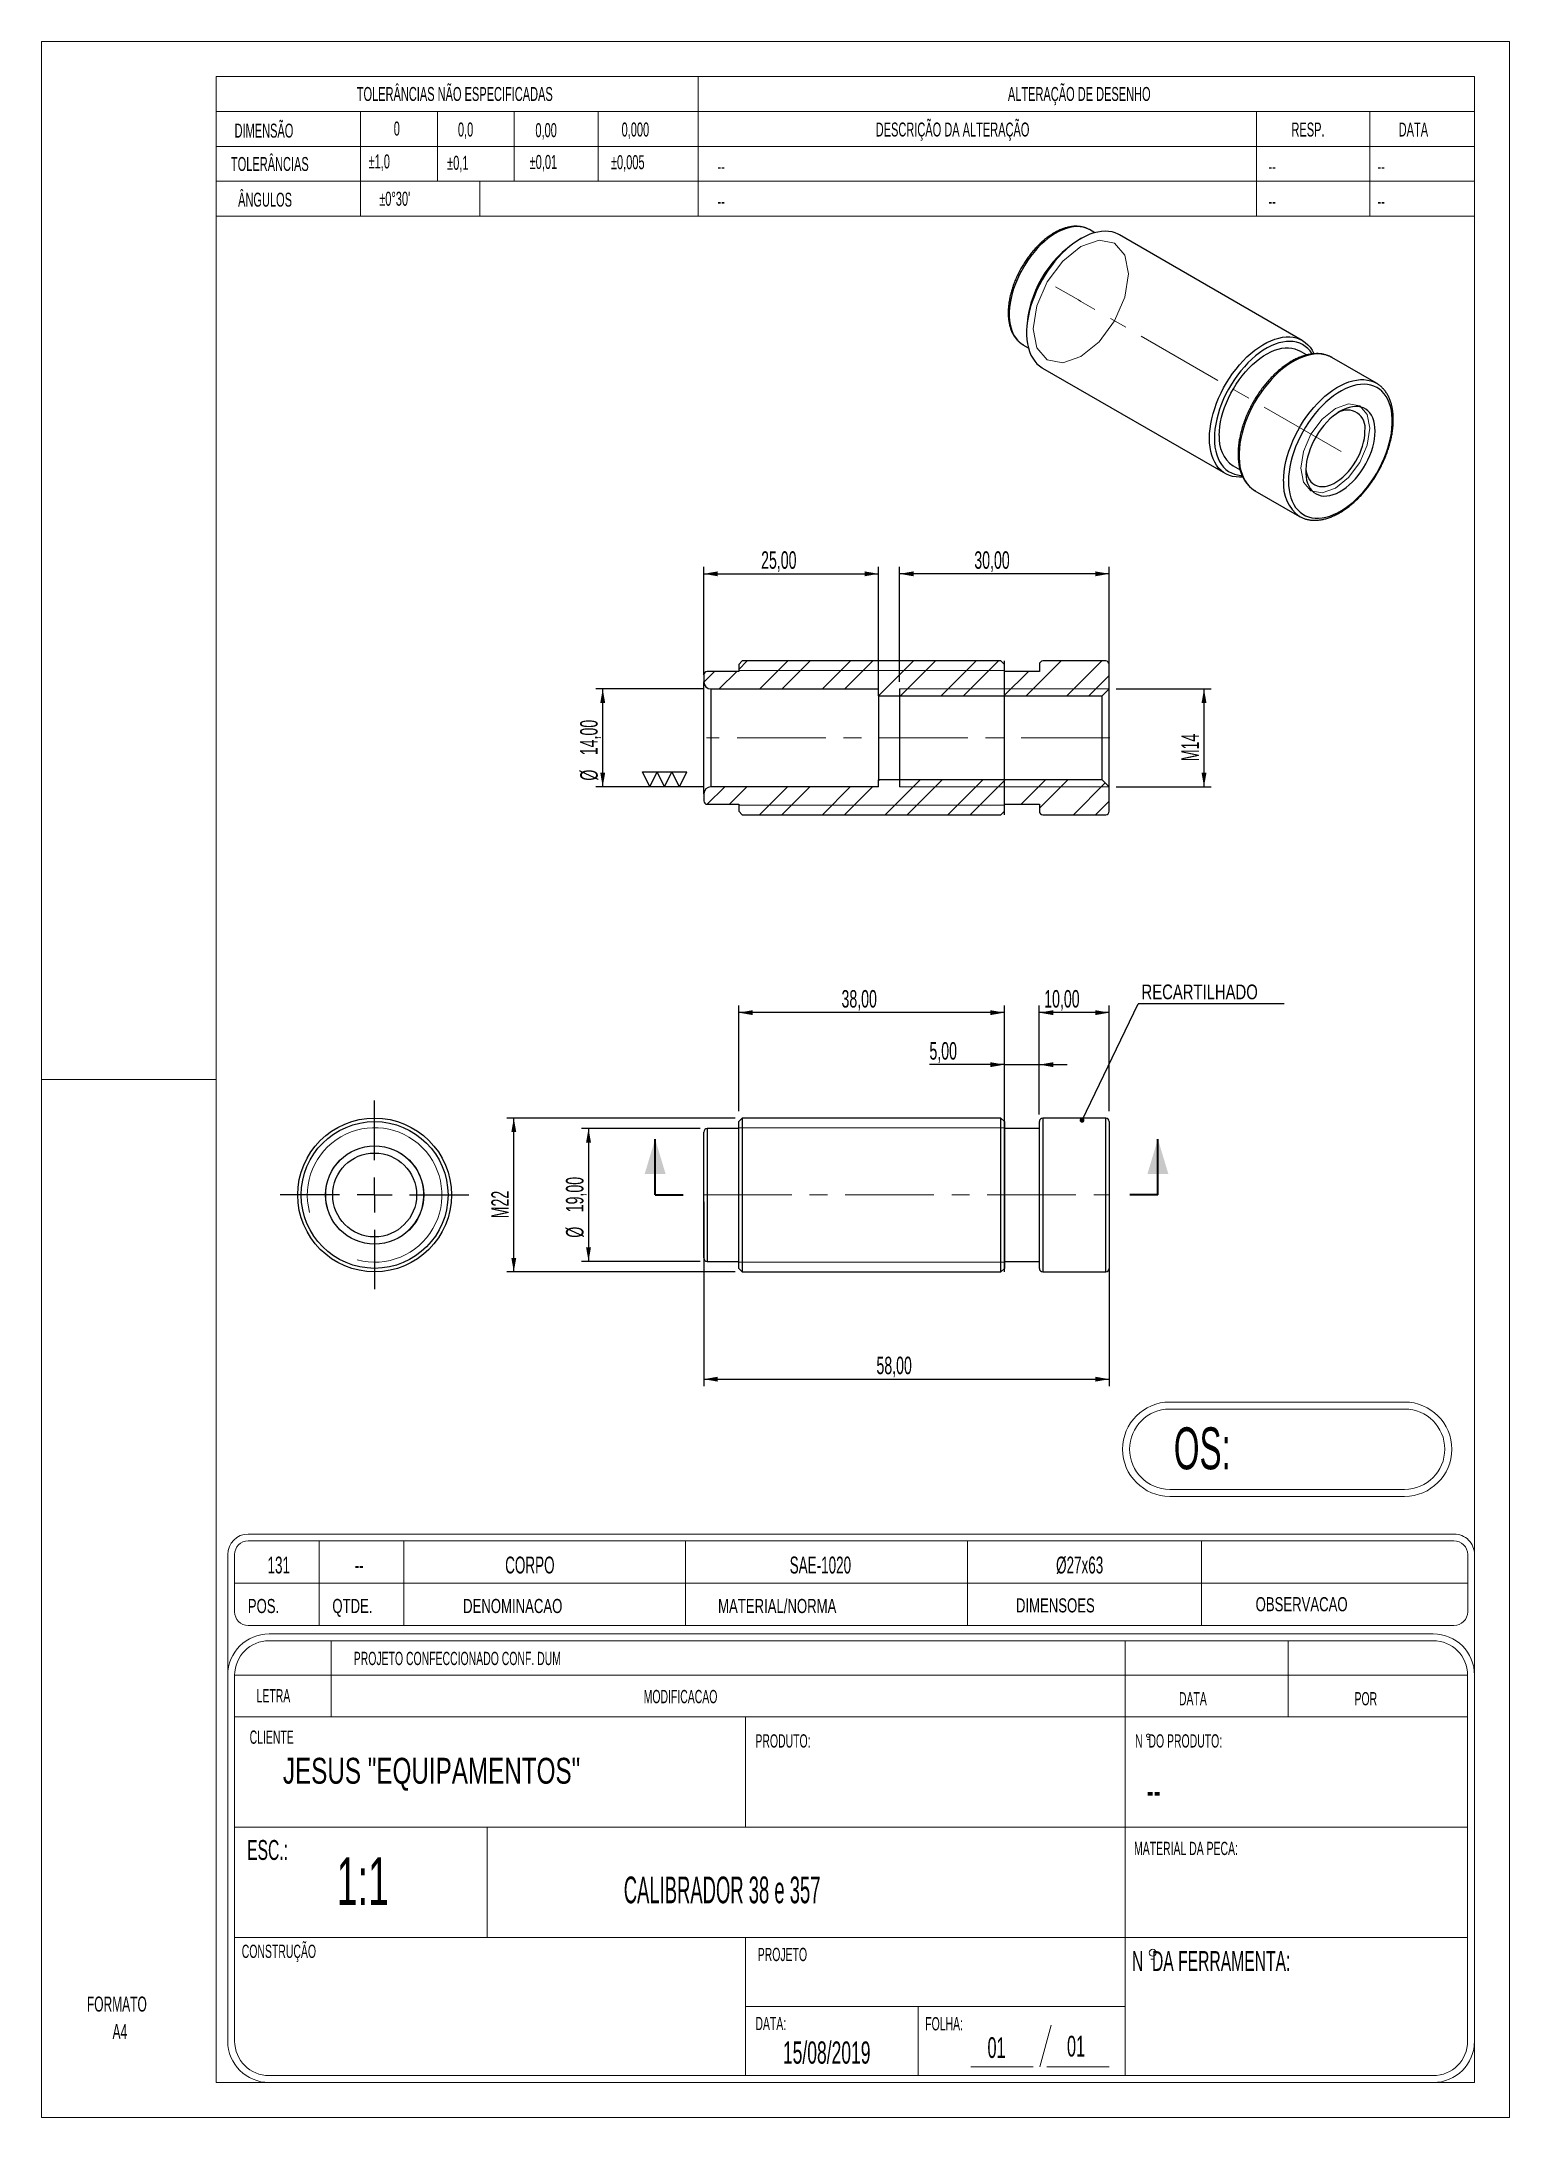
# Model space of a CAD drawing. Header units: millimetres. Extents: x 0 to 210, y 0 to 297.
import ezdxf

# ---------------------------------------------------------------- set-up
doc = ezdxf.new("R2010")
doc.units = ezdxf.units.MM
doc.linetypes.add('CENTERX2', pattern=[20.32, 12.7, -2.54, 2.54, -2.54])
doc.linetypes.add('PHANTOM', pattern=[12.7, 6.35, -1.27, 1.27, -1.27, 1.27, -1.27])
doc.layers.add('COTAS', color=7, linetype='Continuous')
doc.styles.add('SLDTEXTSTYLE0', font='TXT', dxfattribs={"width": 0.595745})
doc.styles.add('SLDTEXTSTYLE1', font='TXT', dxfattribs={"width": 0.589474})
doc.styles.add('SLDTEXTSTYLE2', font='TXT', dxfattribs={"width": 0.515789})
doc.styles.add('SLDTEXTSTYLE3', font='TXT', dxfattribs={"width": 0.7})
doc.styles.add('SLDTEXTSTYLE4', font='TXT', dxfattribs={"width": 0.695035})
doc.styles.add('SLDTEXTSTYLE5', font='TXT', dxfattribs={"width": 0.605})
doc.styles.add('SLDTEXTSTYLE6', font='TXT', dxfattribs={"width": 0.75})
doc.dimstyles.new('SLDDIMSTYLE0', dxfattribs={"dimtxt": 2.5, "dimasz": 2, "dimexe": 0, "dimexo": 0.0625, "dimtad": 1, "dimdec": 0, "dimrnd": 1e-09, "dimzin": 12, "dimdsep": 46, "dimtxsty": 'SLDTEXTSTYLE5', "dimsah": 1, "dimcen": 0.09, "dimadec": 0, "dimazin": 3, "dimtfac": 1, "dimtdec": 3, "dimtofl": 0, "dimtmove": 0, "dimatfit": 3, "dimfxl": 0, "dimfrac": 2, "dimtolj": 1, "dimtzin": 12, "dimarcsym": 0})
doc.dimstyles.new('SLDDIMSTYLE1', dxfattribs={"dimtxt": 2.5, "dimasz": 2, "dimexe": 0, "dimexo": 0.0625, "dimtad": 1, "dimrnd": 1e-09, "dimzin": 12, "dimdsep": 46, "dimtxsty": 'SLDTEXTSTYLE5', "dimsah": 1, "dimcen": 0.09, "dimadec": 0, "dimazin": 3, "dimtfac": 1, "dimtdec": 3, "dimtofl": 0, "dimtmove": 0, "dimatfit": 3, "dimfxl": 0, "dimfrac": 2, "dimtolj": 1, "dimtzin": 12, "dimarcsym": 0})
doc.dimstyles.new('SLDDIMSTYLE2', dxfattribs={"dimtxt": 2.5, "dimasz": 2, "dimexe": 0, "dimexo": 0.0625, "dimtad": 1, "dimrnd": 1e-09, "dimzin": 12, "dimdsep": 46, "dimtxsty": 'SLDTEXTSTYLE5', "dimsah": 1, "dimcen": 0.09, "dimadec": 0, "dimazin": 3, "dimtfac": 1, "dimtdec": 3, "dimtmove": 0, "dimatfit": 0, "dimfxl": 0, "dimfrac": 2, "dimtolj": 1, "dimtzin": 12, "dimarcsym": 0})
doc.dimstyles.new('SLDDIMSTYLE3', dxfattribs={"dimtxt": 0.18, "dimasz": 0.7, "dimexe": 0, "dimexo": 0.0625, "dimgap": 0, "dimtad": 0, "dimtih": 1, "dimtoh": 1, "dimdec": 0, "dimrnd": 1e-09, "dimzin": 0, "dimdsep": 46, "dimtxsty": 'Standard', "dimblk1": 'DOT', "dimblk2": 'DOT', "dimsah": 1, "dimcen": 0.09, "dimadec": 0, "dimazin": 0, "dimtfac": 0.7, "dimtdec": 0, "dimtofl": 0, "dimtmove": 0, "dimatfit": 3, "dimldrblk": 'DOT', "dimfxl": 0, "dimfrac": 2, "dimtolj": 1, "dimtzin": 0, "dimarcsym": 0})
pattern_1 = [(45, (0, 0), (-4.49013, 4.49013), []), (45, (0, 3.175), (-4.49013, 4.49013), [])]

# ---------------------------------------------------------------- blocks, each defined once
blk = doc.blocks.new('SW_NOTE_0')
at = {"color": 0, "linetype": 'Continuous', "lineweight": 18, "insert": (0, 2.77), "char_height": 2.152, "attachment_point": 1, "style": 'SLDTEXTSTYLE0'}
blk.add_mtext('FORMATO', dxfattribs=at)
blk = doc.blocks.new('SW_NOTE_0_1')
at = {"color": 0, "linetype": 'Continuous', "lineweight": 18, "insert": (0, 2.77), "char_height": 2.152, "attachment_point": 1, "style": 'SLDTEXTSTYLE0'}
blk.add_mtext('A4', dxfattribs=at)
blk = doc.blocks.new('Bloco2')
at = {"color": 7, "linetype": 'Continuous', "lineweight": 18}
for p, q in [((210.04, 297.06), (0.04, 297.06)), ((0.04, 297.06), (0.04, 0.06)), ((210.04, 0.06), (210.04, 297.06)), ((205.04, 292.06), (25.04, 292.06)), ((25.04, 292.06), (25.04, 5.06)), ((205.04, 5.06), (205.04, 292.06)), ((0.04, 148.56), (25.04, 148.56)), ((25.04, 5.06), (205.04, 5.06)), ((0.04, 0.06), (210.04, 0.06))]:
    blk.add_line(p, q, dxfattribs=at)
for name, p in [('SW_NOTE_0', (6.53, 14.59)), ('SW_NOTE_0_1', (10.2, 10.66))]:
    blk.add_blockref(name, p, dxfattribs=at)
blk = doc.blocks.new('_D')
at = {"layer": 'COTAS'}
for p, q in [((99.25, 143.34), (66.57, 143.34)), ((67.57, 121.34), (67.57, 143.34)), ((99.25, 121.34), (66.57, 121.34))]:
    blk.add_line(p, q, dxfattribs=at)
for points in [[(67.57, 143.34), (67.22, 141.34), (67.92, 141.34)], [(67.57, 121.34), (67.92, 123.34), (67.22, 123.34)]]:
    blk.add_solid(points, dxfattribs=at)
at = {"layer": 'COTAS', "insert": (64.35, 129), "char_height": 2.5, "attachment_point": 1, "rotation": 90, "style": 'SLDTEXTSTYLE5'}
blk.add_mtext('M22', dxfattribs=at)
blk = doc.blocks.new('_D_1')
at = {"layer": 'COTAS'}
for p, q in [((142.75, 144.34), (142.75, 159.42)), ((152.75, 158.42), (142.75, 158.42)), ((152.75, 144.34), (152.75, 159.42))]:
    blk.add_line(p, q, dxfattribs=at)
for points in [[(142.75, 158.42), (144.75, 158.07), (144.75, 158.77)], [(152.75, 158.42), (150.75, 158.77), (150.75, 158.07)]]:
    blk.add_solid(points, dxfattribs=at)
at = {"layer": 'COTAS', "insert": (143.45, 161.65), "char_height": 2.5, "attachment_point": 1, "style": 'SLDTEXTSTYLE5'}
blk.add_mtext('10,00', dxfattribs=at)
blk = doc.blocks.new('_D_2')
at = {"layer": 'COTAS'}
for p, q in [((99.75, 144.34), (99.75, 159.42)), ((137.75, 158.42), (99.75, 158.42)), ((137.75, 144.34), (137.75, 159.42))]:
    blk.add_line(p, q, dxfattribs=at)
for points in [[(99.75, 158.42), (101.75, 158.07), (101.75, 158.77)], [(137.75, 158.42), (135.75, 158.77), (135.75, 158.07)]]:
    blk.add_solid(points, dxfattribs=at)
at = {"layer": 'COTAS', "insert": (114.45, 161.65), "char_height": 2.5, "attachment_point": 1, "style": 'SLDTEXTSTYLE5'}
blk.add_mtext('38,00', dxfattribs=at)
blk = doc.blocks.new('_D_3')
at = {"layer": 'COTAS'}
for p, q in [((94.75, 131.34), (94.75, 104.98)), ((152.75, 131.34), (152.75, 104.98)), ((94.75, 105.98), (152.75, 105.98))]:
    blk.add_line(p, q, dxfattribs=at)
for points in [[(94.75, 105.98), (96.75, 105.63), (96.75, 106.33)], [(152.75, 105.98), (150.75, 106.33), (150.75, 105.63)]]:
    blk.add_solid(points, dxfattribs=at)
at = {"layer": 'COTAS', "insert": (119.45, 109.2), "char_height": 2.5, "attachment_point": 1, "style": 'SLDTEXTSTYLE5'}
blk.add_mtext('58,00', dxfattribs=at)
blk = doc.blocks.new('_D_4')
at = {"layer": 'COTAS'}
for p, q in [((94.25, 141.84), (77.26, 141.84)), ((78.26, 141.84), (78.26, 122.84)), ((94.25, 122.84), (77.26, 122.84))]:
    blk.add_line(p, q, dxfattribs=at)
for points in [[(78.26, 141.84), (77.91, 139.84), (78.61, 139.84)], [(78.26, 122.84), (78.61, 124.84), (77.91, 124.84)]]:
    blk.add_solid(points, dxfattribs=at)
at = {"layer": 'COTAS', "char_height": 2.5, "attachment_point": 1, "rotation": 90, "style": 'SLDTEXTSTYLE5'}
for s, insert in [('19,00', (75.03, 129.86)), ('%%c', (75.04, 126.22))]:
    blk.add_mtext(s, dxfattribs=dict(at, insert=insert))
blk = doc.blocks.new('_D_5')
at = {"layer": 'COTAS'}
for p, q in [((137.75, 123.84), (137.75, 151.98)), ((142.75, 143.84), (142.75, 151.98)), ((137.75, 150.98), (127.03, 150.98)), ((137.75, 150.98), (142.75, 150.98)), ((142.75, 150.98), (146.75, 150.98))]:
    blk.add_line(p, q, dxfattribs=at)
for points in [[(137.75, 150.98), (135.75, 151.33), (135.75, 150.63)], [(142.75, 150.98), (144.75, 150.63), (144.75, 151.33)]]:
    blk.add_solid(points, dxfattribs=at)
at = {"layer": 'COTAS', "insert": (127.03, 154.2), "char_height": 2.5, "attachment_point": 1, "style": 'SLDTEXTSTYLE5'}
blk.add_mtext('5,00', dxfattribs=at)
blk = doc.blocks.new('SW_NOTE_0_2')
at = {"layer": 'COTAS', "color": 0}
blk.add_line((20.91, 0), (0, 0), dxfattribs=at)
at = {"layer": 'COTAS', "color": 0, "insert": (0.49, 2.75), "char_height": 2.1167, "attachment_point": 1, "style": 'SLDTEXTSTYLE6'}
blk.add_mtext('RECARTILHADO', dxfattribs=at)
blk = doc.blocks.new('_Dot')
at = {"color": 0, "linetype": 'ByBlock', "lineweight": -2}
blk.add_line((-0.5, 0), (-1, 0), dxfattribs=at)
at = {"color": 0, "linetype": 'ByBlock', "const_width": 0.5}
blk.add_lwpolyline([(-0.25, 0, 1), (0.25, 0, 1)], format="xyb", close=True, dxfattribs=at)
blk = doc.blocks.new('SW_CENTERMARKSYMBOL_0')
at = {"layer": 'COTAS', "color": 0}
for p, q in [((0, 5), (0, 13.5)), ((-5, 0), (-13.5, 0)), ((0, 0), (-2.5, 0)), ((0, 0), (0, 2.5)), ((0, 0), (0, -2.5)), ((0, 0), (2.5, 0)), ((5, 0), (13.5, 0)), ((0, -5), (0, -13.5))]:
    blk.add_line(p, q, dxfattribs=at)
blk = doc.blocks.new('_D_6')
at = {"layer": 'COTAS'}
for p, q in [((153.75, 204.73), (167.31, 204.73)), ((166.31, 190.73), (166.31, 204.73)), ((153.75, 190.73), (167.31, 190.73))]:
    blk.add_line(p, q, dxfattribs=at)
for points in [[(166.31, 204.73), (165.96, 202.73), (166.66, 202.73)], [(166.31, 190.73), (166.66, 192.73), (165.96, 192.73)]]:
    blk.add_solid(points, dxfattribs=at)
at = {"layer": 'COTAS', "insert": (163.08, 194.39), "char_height": 2.5, "attachment_point": 1, "rotation": 90, "style": 'SLDTEXTSTYLE5'}
blk.add_mtext('M14', dxfattribs=at)
blk = doc.blocks.new('_D_7')
at = {"layer": 'COTAS'}
for p, q in [((122.75, 205.73), (122.75, 222.2)), ((152.75, 221.2), (122.75, 221.2)), ((152.75, 205.73), (152.75, 222.2))]:
    blk.add_line(p, q, dxfattribs=at)
for points in [[(122.75, 221.2), (124.75, 220.85), (124.75, 221.55)], [(152.75, 221.2), (150.75, 221.55), (150.75, 220.85)]]:
    blk.add_solid(points, dxfattribs=at)
at = {"layer": 'COTAS', "insert": (133.45, 224.42), "char_height": 2.5, "attachment_point": 1, "style": 'SLDTEXTSTYLE5'}
blk.add_mtext('30,00', dxfattribs=at)
blk = doc.blocks.new('_D_8')
at = {"layer": 'COTAS'}
for p, q in [((94.75, 204.73), (79.29, 204.73)), ((80.29, 190.73), (80.29, 204.73)), ((94.75, 190.73), (79.29, 190.73))]:
    blk.add_line(p, q, dxfattribs=at)
for points in [[(80.29, 204.73), (79.94, 202.73), (80.64, 202.73)], [(80.29, 190.73), (80.64, 192.73), (79.94, 192.73)]]:
    blk.add_solid(points, dxfattribs=at)
at = {"layer": 'COTAS', "char_height": 2.5, "attachment_point": 1, "rotation": 90, "style": 'SLDTEXTSTYLE5'}
for s, insert in [('14,00', (77.06, 195.25)), ('%%c', (77.07, 191.61))]:
    blk.add_mtext(s, dxfattribs=dict(at, insert=insert))
blk = doc.blocks.new('_D_9')
at = {"layer": 'COTAS'}
for p, q in [((94.75, 206.73), (94.75, 222.2)), ((94.75, 221.2), (119.75, 221.2)), ((119.75, 204.73), (119.75, 222.2))]:
    blk.add_line(p, q, dxfattribs=at)
for points in [[(94.75, 221.2), (96.75, 220.85), (96.75, 221.55)], [(119.75, 221.2), (117.75, 221.55), (117.75, 220.85)]]:
    blk.add_solid(points, dxfattribs=at)
at = {"layer": 'COTAS', "insert": (102.95, 224.42), "char_height": 2.5, "attachment_point": 1, "style": 'SLDTEXTSTYLE5'}
blk.add_mtext('25,00', dxfattribs=at)
blk = doc.blocks.new('SW_SFSYMBOL_0')
at = {"layer": 'COTAS', "color": 0}
for p, q in [((0, 0), (-9.78, 0)), ((-7.73, 0), (-8.78, 2.12)), ((-8.78, 2.12), (-6.67, 2.12)), ((-7.73, 0), (-6.67, 2.12)), ((-5.61, 0), (-6.67, 2.12)), ((-6.67, 2.12), (-4.55, 2.12)), ((-5.61, 0), (-4.55, 2.12)), ((-3.49, 0), (-4.55, 2.12)), ((-4.55, 2.12), (-2.43, 2.12)), ((-3.49, 0), (-2.43, 2.12))]:
    blk.add_line(p, q, dxfattribs=at)

msp = doc.modelspace()

# ---------------------------------------------------------------- hatches: boundary and pattern name
at = {"layer": 'COTAS', "linetype": 'Continuous', "lineweight": 18}
h = msp.add_hatch(dxfattribs=at)
h.set_pattern_fill('STEEL', color=256, scale=2, style=0)
h.set_pattern_definition(pattern_1)
edge = h.paths.add_edge_path(flags=0)
edge.add_line((119.751, 204.729), (119.751, 203.729))
edge.add_line((119.751, 203.729), (151.726, 203.729))
edge.add_line((151.726, 203.729), (152.751, 204.754))
edge.add_line((152.751, 204.754), (152.751, 208.229))
edge.add_arc((152.251, 208.229), 0.5, 0, 90)
edge.add_line((152.251, 208.729), (143.251, 208.729))
edge.add_arc((143.251, 208.229), 0.5, 90, 180)
edge.add_line((142.751, 208.229), (142.751, 207.229))
edge.add_line((142.751, 207.229), (137.751, 207.229))
edge.add_line((137.751, 207.229), (137.751, 208.229))
edge.add_line((137.751, 208.229), (137.251, 208.729))
edge.add_line((137.251, 208.729), (100.251, 208.729))
edge.add_line((100.251, 208.729), (99.751, 208.229))
edge.add_line((99.751, 208.229), (99.751, 207.229))
edge.add_line((99.751, 207.229), (95.251, 207.229))
edge.add_arc((95.251, 206.729), 0.5, 90, 180)
edge.add_line((94.751, 206.729), (94.751, 205.729))
edge.add_arc((95.751, 205.729), 1, 180, 270)
edge.add_line((95.751, 204.729), (119.751, 204.729))
h = msp.add_hatch(dxfattribs=at)
h.set_pattern_fill('STEEL', color=256, scale=2, style=0)
h.set_pattern_definition(pattern_1)
edge = h.paths.add_edge_path(flags=0)
edge.add_line((119.751, 191.729), (119.751, 190.729))
edge.add_line((119.751, 190.729), (95.751, 190.729))
edge.add_arc((95.751, 189.729), 1, 90, 180)
edge.add_line((94.751, 189.729), (94.751, 188.729))
edge.add_arc((95.251, 188.729), 0.5, 180, 270)
edge.add_line((95.251, 188.229), (99.751, 188.229))
edge.add_line((99.751, 188.229), (99.751, 187.229))
edge.add_line((99.751, 187.229), (100.251, 186.729))
edge.add_line((100.251, 186.729), (137.251, 186.729))
edge.add_line((137.251, 186.729), (137.751, 187.229))
edge.add_line((137.751, 187.229), (137.751, 188.229))
edge.add_line((137.751, 188.229), (142.751, 188.229))
edge.add_line((142.751, 188.229), (142.751, 187.229))
edge.add_arc((143.251, 187.229), 0.5, 180, 270)
edge.add_line((143.251, 186.729), (152.251, 186.729))
edge.add_arc((152.251, 187.229), 0.5, 270, 360)
edge.add_line((152.751, 187.229), (152.751, 190.704))
edge.add_line((152.751, 190.704), (151.726, 191.729))
edge.add_line((151.726, 191.729), (119.751, 191.729))

# ---------------------------------------------------------------- linework, layer by layer
at = {"color": 7, "linetype": 'Continuous', "lineweight": 18}
for p, q in [((205.008, 292.355), (25.008, 292.355)), ((25.008, 272.355), (25.008, 292.355)), ((93.952, 272.355), (93.952, 292.355)), ((205.008, 292.355), (205.008, 272.355)), ((25.008, 287.355), (93.952, 287.355)), ((45.638, 272.355), (45.638, 287.355)), ((56.638, 277.355), (56.638, 287.355)), ((67.638, 277.355), (67.638, 287.355)), ((79.638, 277.355), (79.638, 287.355)), ((93.952, 287.355), (205.008, 287.355)), ((173.82, 272.355), (173.82, 287.355)), ((190.008, 272.355), (190.008, 287.355)), ((25.008, 282.355), (93.952, 282.355)), ((93.952, 282.355), (205.008, 282.355)), ((25.008, 277.355), (93.952, 277.355)), ((62.703, 277.355), (62.703, 272.355)), ((93.952, 277.355), (205.008, 277.355)), ((25.008, 272.355), (93.952, 272.355)), ((93.952, 272.355), (205.008, 272.355)), ((99.751, 207.355), (137.751, 207.355)), ((152.726, 204.729), (122.751, 204.729)), ((152.726, 190.729), (122.751, 190.729)), ((99.751, 188.103), (137.751, 188.103)), ((99.751, 141.962), (137.751, 141.962)), ((99.751, 122.71), (137.751, 122.71)), ((195.007, 102.713), (161.409, 102.713)), ((195.007, 101.713), (161.409, 101.713)), ((161.409, 90.213), (195.007, 90.213)), ((161.409, 89.213), (195.007, 89.213)), ((202.068, 83.83), (29.588, 83.83)), ((26.648, 11.281), (26.648, 80.89)), ((26.648, 80.89), (26.648, 67.814)), ((27.628, 80.89), (27.628, 72.714)), ((202.068, 82.85), (29.588, 82.85)), ((39.724, 70.754), (39.724, 82.85)), ((51.82, 70.754), (51.82, 82.85)), ((92.14, 70.754), (92.14, 82.85)), ((132.46, 70.754), (132.46, 82.85)), ((165.958, 70.754), (165.958, 82.85)), ((204.028, 72.714), (204.028, 80.89)), ((205.008, 11.281), (205.008, 80.89)), ((27.628, 76.802), (204.028, 76.802)), ((29.588, 70.754), (202.068, 70.754)), ((32.573, 69.545), (199.083, 69.545)), ((32.573, 68.557), (199.083, 68.557)), ((41.461, 57.694), (41.461, 68.557)), ((155.026, 68.557), (155.026, 57.694)), ((178.345, 68.557), (178.345, 57.694)), ((27.635, 11.281), (27.635, 63.619)), ((27.635, 63.619), (204.02, 63.619)), ((204.02, 63.619), (204.02, 11.281)), ((27.635, 57.694), (204.02, 57.694)), ((100.712, 57.694), (100.712, 41.894)), ((155.026, 57.694), (155.026, 41.894)), ((158.197, 54.455), (158.457, 54.455)), ((158.197, 54.431), (158.457, 54.431)), ((27.635, 41.894), (204.02, 41.894)), ((63.768, 26.093), (63.768, 41.894)), ((155.026, 26.093), (155.026, 41.894)), ((27.635, 26.093), (204.02, 26.093)), ((100.712, 26.093), (100.712, 6.343)), ((155.026, 26.093), (155.026, 6.343)), ((158.686, 22.997), (159.204, 22.997)), ((100.712, 16.218), (155.026, 16.218)), ((125.4, 16.218), (125.4, 6.343)), ((144.433, 13.541), (142.846, 7.616)), ((199.083, 6.343), (32.573, 6.343)), ((141.858, 7.616), (132.971, 7.616)), ((143.833, 7.616), (152.721, 7.616)), ((199.083, 5.355), (32.573, 5.355)), ((204.438, 5.355), (205.008, 5.355)), ((205.008, 5.355), (205.008, 5.926))]:
    msp.add_line(p, q, dxfattribs=at)
at = {"color": 7, "linetype": 'Continuous', "lineweight": 25}
for p, q in [((150.674, 270), (149.911, 270.44)), ((148.696, 269.153), (148.343, 268.949)), ((180.36, 254.595), (154.197, 269.698)), ((140.919, 256.09), (140.919, 255.682)), ((140.412, 253.985), (141.175, 253.545)), ((180.973, 252.509), (179.964, 253.092)), ((143.198, 250.645), (169.361, 235.542)), ((190.967, 248.472), (184.603, 252.146)), ((170.464, 236.637), (171.472, 236.055)), ((173.603, 233.093), (179.967, 229.419)), ((180.008, 229.395), (179.967, 229.419)), ((99.751, 208.229), (100.251, 208.729)), ((99.751, 208.229), (99.751, 207.229)), ((137.251, 208.729), (100.251, 208.729)), ((137.251, 208.729), (137.751, 208.229)), ((137.751, 186.729), (137.751, 208.729)), ((137.751, 207.229), (137.751, 208.229)), ((142.751, 208.229), (142.751, 207.229)), ((152.251, 208.729), (143.251, 208.729)), ((152.751, 204.754), (152.751, 208.229)), ((94.751, 206.729), (94.751, 205.729)), ((94.751, 189.729), (94.751, 205.729)), ((99.751, 207.229), (95.251, 207.229)), ((142.751, 207.229), (137.751, 207.229)), ((95.751, 204.729), (95.751, 190.729)), ((95.751, 204.729), (119.751, 204.729)), ((119.751, 203.729), (119.751, 204.729)), ((119.751, 203.729), (151.726, 203.729)), ((119.751, 203.729), (119.751, 191.729)), ((122.751, 204.729), (122.751, 190.729)), ((151.726, 203.729), (152.751, 204.754)), ((151.726, 191.729), (151.726, 203.729)), ((152.751, 190.704), (152.751, 204.754)), ((119.751, 190.729), (95.751, 190.729)), ((151.726, 191.729), (119.751, 191.729)), ((119.751, 190.729), (119.751, 191.729)), ((152.751, 190.704), (151.726, 191.729)), ((152.751, 187.229), (152.751, 190.704)), ((94.751, 189.729), (94.751, 188.729)), ((95.251, 188.229), (99.751, 188.229)), ((99.751, 188.229), (99.751, 187.229)), ((100.251, 186.729), (99.751, 187.229)), ((137.751, 187.229), (137.251, 186.729)), ((137.751, 188.229), (142.751, 188.229)), ((137.751, 187.229), (137.751, 188.229)), ((142.751, 188.229), (142.751, 187.229)), ((100.251, 186.729), (137.251, 186.729)), ((143.251, 186.729), (152.251, 186.729)), ((100.251, 143.336), (99.751, 142.836)), ((99.751, 121.836), (99.751, 142.836)), ((137.251, 143.336), (100.251, 143.336)), ((100.251, 143.336), (100.251, 121.336)), ((137.751, 142.836), (137.251, 143.336)), ((137.251, 132.336), (137.251, 143.336)), ((137.751, 121.336), (137.751, 143.336)), ((137.751, 142.836), (137.751, 132.336)), ((142.751, 121.836), (142.751, 142.836)), ((152.251, 143.336), (143.251, 143.336)), ((152.751, 142.836), (152.751, 132.336)), ((94.751, 123.336), (94.751, 141.336)), ((99.751, 141.836), (95.251, 141.836)), ((142.751, 141.836), (137.751, 141.836)), ((137.251, 121.336), (137.251, 132.336)), ((137.751, 132.336), (137.751, 121.836)), ((152.751, 132.336), (152.751, 121.836)), ((95.251, 122.836), (99.751, 122.836)), ((99.751, 121.836), (100.251, 121.336)), ((137.251, 121.336), (137.751, 121.836)), ((137.751, 122.836), (142.751, 122.836)), ((100.251, 121.336), (137.251, 121.336)), ((143.251, 121.336), (152.251, 121.336))]:
    msp.add_line(p, q, dxfattribs=at)
at = {"color": 8, "linetype": 'Continuous', "lineweight": 25}
for p, q in [((143.251, 143.336), (143.251, 121.336)), ((152.251, 132.336), (152.251, 143.336)), ((95.251, 141.836), (95.251, 122.836)), ((152.251, 121.336), (152.251, 132.336))]:
    msp.add_line(p, q, dxfattribs=at)
at = {"color": 7, "linetype": 'Continuous', "lineweight": 35}
for p, q in [((87.791, 132.336), (87.791, 140.336)), ((159.711, 132.336), (159.711, 140.336))]:
    msp.add_line(p, q, dxfattribs=at)
at = {"color": 7, "linetype": 'PHANTOM', "lineweight": 35}
for p, q in [((87.791, 132.336), (91.791, 132.336)), ((159.711, 132.336), (155.711, 132.336))]:
    msp.add_line(p, q, dxfattribs=at)
at = {"color": 8, "linetype": 'Continuous', "lineweight": 25, "flags": 128}
for points in [[(149.911, 270.44), (149.864, 270.467), (149.468, 270.652), (149.045, 270.784), (148.597, 270.862), (148.128, 270.885), (147.64, 270.853), (147.136, 270.767), (146.619, 270.627), (146.094, 270.433), (145.562, 270.187), (145.028, 269.891), (144.495, 269.547), (143.966, 269.156), (143.445, 268.721), (142.934, 268.245), (142.438, 267.731), (141.959, 267.182), (141.5, 266.601), (141.064, 265.993), (140.654, 265.361), (140.272, 264.709), (139.922, 264.042), (139.604, 263.362), (139.322, 262.676), (139.077, 261.986), (138.87, 261.298), (138.703, 260.616), (138.577, 259.944), (138.492, 259.286), (138.45, 258.646), (138.45, 258.03), (138.492, 257.439), (138.577, 256.879), (138.703, 256.353), (138.87, 255.863), (139.077, 255.414), (139.322, 255.008), (139.604, 254.647), (139.922, 254.334), (140.272, 254.071), (140.412, 253.985)], [(184.603, 252.146), (184.448, 252.23), (184.017, 252.418), (183.558, 252.554), (183.075, 252.635), (182.57, 252.661), (182.046, 252.632), (181.507, 252.549), (180.954, 252.411), (180.391, 252.22), (179.821, 251.977), (179.247, 251.682), (178.672, 251.338), (178.1, 250.947), (177.533, 250.51), (176.974, 250.029), (176.428, 249.509), (175.896, 248.95), (175.381, 248.357), (174.887, 247.733), (174.416, 247.081), (173.97, 246.404), (173.552, 245.707), (173.165, 244.993), (172.81, 244.266), (172.49, 243.53), (172.206, 242.789), (171.959, 242.047), (171.751, 241.308), (171.584, 240.576), (171.457, 239.856), (171.373, 239.15), (171.33, 238.464), (171.33, 237.8), (171.373, 237.163), (171.457, 236.555), (171.584, 235.98), (171.751, 235.442), (171.959, 234.943), (172.206, 234.486), (172.49, 234.073), (172.81, 233.707), (173.165, 233.39), (173.552, 233.123), (173.603, 233.093)], [(177.689, 234.455), (177.71, 235.131), (177.774, 235.827), (177.879, 236.54), (178.026, 237.267), (178.214, 238.003), (178.441, 238.744), (178.707, 239.486), (179.01, 240.225), (179.348, 240.957), (179.719, 241.678), (180.122, 242.384), (180.553, 243.072), (181.012, 243.736), (181.495, 244.375), (182, 244.984), (182.524, 245.56), (183.063, 246.1), (183.616, 246.601), (184.179, 247.06), (184.749, 247.475), (185.323, 247.843), (185.898, 248.162), (186.47, 248.431), (187.037, 248.649), (187.596, 248.813), (188.142, 248.924), (188.674, 248.98), (189.189, 248.981), (189.683, 248.927), (190.154, 248.819), (190.6, 248.657), (190.967, 248.471)]]:
    msp.add_lwpolyline(points, dxfattribs=at)
at = {"color": 7, "linetype": 'Continuous', "lineweight": 25, "flags": 128}
for points in [[(154.197, 269.698), (154.043, 269.782), (153.611, 269.971), (153.152, 270.106), (152.669, 270.187), (152.164, 270.214), (151.641, 270.185), (151.101, 270.102), (150.548, 269.964), (149.985, 269.773), (149.415, 269.53), (148.841, 269.235), (148.266, 268.891), (147.694, 268.499), (147.127, 268.062), (146.569, 267.582), (146.022, 267.061), (145.49, 266.503), (144.975, 265.91), (144.481, 265.286), (144.01, 264.634), (143.564, 263.957), (143.147, 263.26), (142.76, 262.546), (142.405, 261.819), (142.084, 261.083), (141.8, 260.341), (141.553, 259.6), (141.346, 258.861), (141.178, 258.129), (141.052, 257.408), (140.967, 256.703), (140.925, 256.017), (140.925, 255.353), (140.967, 254.715), (141.052, 254.108), (141.178, 253.533), (141.346, 252.995), (141.553, 252.496), (141.8, 252.039), (142.084, 251.626), (142.405, 251.26), (142.76, 250.942), (143.147, 250.675), (143.198, 250.645)], [(167.082, 240.578), (167.103, 241.254), (167.167, 241.95), (167.273, 242.664), (167.42, 243.39), (167.607, 244.126), (167.835, 244.867), (168.1, 245.609), (168.403, 246.348), (168.741, 247.08), (169.112, 247.801), (169.515, 248.507), (169.947, 249.195), (170.406, 249.859), (170.889, 250.498), (171.393, 251.107), (171.917, 251.683), (172.457, 252.223), (173.01, 252.724), (173.573, 253.183), (174.143, 253.598), (174.717, 253.966), (175.291, 254.285), (175.864, 254.554), (176.431, 254.772), (176.989, 254.936), (177.536, 255.047), (178.068, 255.103), (178.582, 255.104), (179.077, 255.05), (179.548, 254.942), (179.993, 254.78), (180.411, 254.565), (180.798, 254.298), (181.153, 253.98), (181.473, 253.614), (181.758, 253.202), (182.005, 252.744), (182.024, 252.703)], [(181.778, 252.66), (181.758, 252.692), (181.474, 253.088), (181.154, 253.437), (180.8, 253.737), (180.414, 253.986), (179.998, 254.182), (179.555, 254.326), (179.087, 254.415), (178.597, 254.449), (178.088, 254.429), (177.562, 254.353), (177.022, 254.224), (176.472, 254.04), (175.915, 253.804), (175.354, 253.517), (174.793, 253.181), (174.233, 252.797), (173.679, 252.367), (173.134, 251.894), (172.601, 251.381), (172.083, 250.831), (171.583, 250.247), (171.104, 249.631), (170.648, 248.989), (170.218, 248.323), (169.817, 247.637), (169.447, 246.935), (169.11, 246.221), (168.808, 245.499), (168.542, 244.774), (168.315, 244.05), (168.127, 243.33), (167.98, 242.619), (167.874, 241.92), (167.811, 241.239), (167.789, 240.578)], [(168.496, 240.986), (168.518, 241.615), (168.581, 242.264), (168.687, 242.929), (168.833, 243.607), (169.021, 244.293), (169.247, 244.982), (169.511, 245.671), (169.811, 246.354), (170.145, 247.028), (170.511, 247.689), (170.907, 248.331), (171.331, 248.952), (171.778, 249.547), (172.248, 250.112), (172.736, 250.644), (173.24, 251.139), (173.756, 251.595), (174.282, 252.008), (174.813, 252.376), (175.347, 252.697), (175.881, 252.968), (176.41, 253.188), (176.931, 253.355), (177.442, 253.468), (177.938, 253.527), (178.417, 253.532), (178.876, 253.481), (179.312, 253.376), (179.722, 253.218), (179.964, 253.092)], [(178.396, 234.455), (178.417, 233.819), (178.481, 233.211), (178.587, 232.635), (178.734, 232.093), (178.921, 231.59), (179.149, 231.128), (179.414, 230.709), (179.716, 230.337), (180.053, 230.012), (180.424, 229.738), (180.825, 229.515), (181.254, 229.345), (181.71, 229.228), (182.19, 229.167), (182.69, 229.16), (183.208, 229.208), (183.741, 229.31), (184.286, 229.467), (184.84, 229.676), (185.399, 229.938), (185.961, 230.25), (186.522, 230.611), (187.079, 231.018), (187.629, 231.47), (188.168, 231.963), (188.694, 232.495), (189.204, 233.062), (189.694, 233.663), (190.162, 234.292), (190.605, 234.947), (191.021, 235.623), (191.406, 236.318), (191.76, 237.026), (192.08, 237.744), (192.364, 238.468), (192.611, 239.194), (192.818, 239.916), (192.986, 240.633), (193.113, 241.338), (193.197, 242.028), (193.24, 242.7), (193.24, 243.349), (193.197, 243.971), (193.113, 244.564), (192.986, 245.123), (192.818, 245.645), (192.611, 246.129), (192.364, 246.569), (192.08, 246.965), (191.76, 247.314), (191.406, 247.614), (191.021, 247.863), (190.605, 248.059), (190.162, 248.203), (189.694, 248.292), (189.204, 248.326), (188.694, 248.306), (188.168, 248.23), (187.629, 248.101), (187.079, 247.917), (186.522, 247.681), (185.961, 247.394), (185.399, 247.058), (184.84, 246.674), (184.286, 246.244), (183.741, 245.771), (183.208, 245.258), (182.69, 244.708), (182.19, 244.124), (181.71, 243.508), (181.254, 242.866), (180.825, 242.2), (180.424, 241.514), (180.053, 240.812), (179.716, 240.098), (179.414, 239.376), (179.149, 238.651), (178.921, 237.927), (178.734, 237.207), (178.587, 236.495), (178.481, 235.797), (178.417, 235.116), (178.396, 234.455)], [(190.788, 241.609), (190.766, 242.133), (190.701, 242.628), (190.593, 243.089), (190.443, 243.511), (190.252, 243.891), (190.022, 244.227), (189.756, 244.514), (189.454, 244.75), (189.121, 244.933), (188.759, 245.062), (188.371, 245.136), (187.961, 245.153), (187.532, 245.114), (187.087, 245.019), (186.632, 244.869), (186.17, 244.665), (185.704, 244.409), (185.24, 244.103), (184.78, 243.749), (184.33, 243.352), (183.893, 242.915), (183.472, 242.441), (183.073, 241.934), (182.697, 241.399), (182.349, 240.841), (182.032, 240.264), (181.748, 239.674), (181.499, 239.076), (181.289, 238.475), (181.118, 237.876), (180.989, 237.284), (180.902, 236.706), (180.859, 236.146), (180.859, 235.608), (180.902, 235.098), (180.989, 234.619), (181.118, 234.177), (181.289, 233.776), (181.499, 233.417), (181.748, 233.106), (182.032, 232.844), (182.349, 232.634), (182.697, 232.478), (183.073, 232.376), (183.472, 232.331), (183.893, 232.342), (184.33, 232.409), (184.78, 232.532), (185.24, 232.709), (185.704, 232.939), (186.17, 233.221), (186.632, 233.55), (187.087, 233.926), (187.532, 234.344), (187.961, 234.8), (188.371, 235.291), (188.759, 235.813), (189.121, 236.36), (189.454, 236.928), (189.756, 237.512), (190.022, 238.107), (190.252, 238.707), (190.443, 239.308), (190.593, 239.903), (190.701, 240.489), (190.766, 241.059), (190.788, 241.609)], [(171.832, 235.047), (171.393, 235.026), (170.889, 235.053), (170.406, 235.134), (169.947, 235.269), (169.515, 235.458), (169.112, 235.699), (168.741, 235.991), (168.403, 236.333), (168.1, 236.723), (167.835, 237.158), (167.607, 237.637), (167.42, 238.156), (167.273, 238.712), (167.167, 239.304), (167.103, 239.927), (167.082, 240.578)], [(167.789, 240.578), (167.811, 239.942), (167.874, 239.334), (167.98, 238.758), (168.127, 238.216), (168.315, 237.713), (168.542, 237.251), (168.808, 236.832), (169.11, 236.46), (169.447, 236.135), (169.817, 235.861), (170.218, 235.638), (170.648, 235.468), (171.104, 235.351), (171.583, 235.29), (171.734, 235.282)], [(180.867, 236.317), (180.875, 236.227), (180.94, 235.774), (181.048, 235.356), (181.197, 234.977), (181.386, 234.64), (181.614, 234.351), (181.877, 234.11), (182.173, 233.921), (182.499, 233.786), (182.852, 233.706), (183.227, 233.682), (183.622, 233.715), (184.032, 233.803), (184.453, 233.946), (184.881, 234.143), (185.311, 234.391), (185.738, 234.688), (186.159, 235.031), (186.569, 235.416), (186.964, 235.84), (187.34, 236.297), (187.693, 236.785), (188.019, 237.296), (188.315, 237.827), (188.578, 238.371), (188.805, 238.923), (188.995, 239.478), (189.144, 240.03), (189.252, 240.572), (189.317, 241.101), (189.338, 241.609)]]:
    msp.add_lwpolyline(points, dxfattribs=at)
at = {"color": 7, "linetype": 'Continuous', "lineweight": 18, "flags": 128}
for points in [[(141.891, 256.242), (142.409, 253.534), (143.884, 251.835), (146.093, 251.406), (148.697, 252.312), (151.302, 254.414), (153.51, 257.392), (154.986, 260.794), (155.504, 264.101), (154.986, 266.81), (153.51, 268.508), (151.302, 268.937), (148.697, 268.032), (146.093, 265.93), (143.884, 262.951), (142.409, 259.549), (141.891, 256.242)], [(190.045, 242.017), (189.669, 239.612), (188.596, 237.138), (186.99, 234.972), (185.096, 233.444), (183.202, 232.785), (181.596, 233.097), (180.523, 234.332), (180.146, 236.302), (180.523, 238.707), (181.596, 241.181), (183.202, 243.347), (185.096, 244.875), (186.99, 245.534), (188.596, 245.222), (189.669, 243.987), (190.045, 242.017)]]:
    msp.add_lwpolyline(points, dxfattribs=at)
at = {"color": 7, "linetype": 'Continuous', "lineweight": 25}
for radius in [11, 10.5, 7.025, 6]:
    msp.add_circle((47.659, 132.336), radius, dxfattribs=at)
at = {"color": 7, "linetype": 'Continuous', "lineweight": 18}
for centre, radius in [((158.327, 54.991), 0.247), ((158.327, 54.968), 0.247), ((158.974, 23.918), 0.494)]:
    msp.add_circle(centre, radius, dxfattribs=at)
at = {"color": 7, "linetype": 'Continuous', "lineweight": 25}
for centre, radius, start, end in [((156.951, 255.407), 16.046, 122.44303, 177.56235), ((186.801, 242.054), 2.576, 350.04166, 121.82335), ((173.255, 240.519), 4.782, 174.39748, 234.29034), ((143.251, 208.229), 0.5, 90, 180), ((152.251, 208.229), 0.5, 0, 90), ((95.251, 206.729), 0.5, 90, 180), ((95.751, 205.729), 1, 180, 270), ((95.751, 189.729), 1, 90, 180), ((95.251, 188.729), 0.5, 180, 270), ((143.251, 187.229), 0.5, 180, 270), ((152.251, 187.229), 0.5, 270, 0), ((143.251, 142.836), 0.5, 90, 180), ((152.251, 142.836), 0.5, 0, 90), ((95.251, 141.336), 0.5, 90, 180), ((95.251, 123.336), 0.5, 180, 270), ((143.251, 121.836), 0.5, 180, 270), ((152.251, 121.836), 0.5, 270, 0)]:
    msp.add_arc(centre, radius, start, end, dxfattribs=at)
at = {"color": 8, "linetype": 'Continuous', "lineweight": 25}
msp.add_arc((183.267, 233.945), 5.601, 174.77815, 233.90967, dxfattribs=at)
at = {"color": 7, "linetype": 'Continuous', "lineweight": 18}
for centre, radius, start, end in [((47.659, 132.336), 9.626, 255, 195), ((47.659, 132.336), 7, 255, 195), ((161.409, 95.963), 6.75, 90, 270), ((161.409, 95.963), 5.75, 90, 270), ((195.007, 95.963), 6.75, 270, 90), ((195.007, 95.963), 5.75, 270, 90), ((29.588, 80.89), 2.94, 90.00001, 180), ((202.068, 80.89), 2.94, 0, 90.00001), ((29.588, 80.89), 1.96, 90.00001, 180), ((202.068, 80.89), 1.96, 0, 90.00001), ((29.588, 72.714), 1.96, 180, 270), ((202.068, 72.714), 1.96, 270, 0), ((32.573, 63.619), 5.925, 90, 180), ((32.573, 63.619), 4.938, 90, 180), ((199.083, 63.619), 5.925, 0, 90), ((199.083, 63.619), 4.938, 0, 90), ((32.573, 11.281), 5.925, 180, 270), ((32.573, 11.281), 4.938, 180, 270), ((199.083, 11.281), 4.938, 270, 0), ((199.083, 11.281), 5.925, 270, 0)]:
    msp.add_arc(centre, radius, start, end, dxfattribs=at)
at = {"color": 7, "linetype": 'Continuous', "lineweight": 25}
for points, knots in [([(149.898, 270.447), (149.892, 270.451), (149.764, 270.534), (149.489, 270.653), (149.075, 270.799), (148.637, 270.891), (148.181, 270.934), (147.707, 270.927), (147.218, 270.87), (146.717, 270.763), (146.206, 270.606), (145.689, 270.4), (145.17, 270.146), (144.651, 269.846), (144.136, 269.503), (143.627, 269.117), (143.128, 268.693), (142.641, 268.232), (142.168, 267.738), (141.713, 267.212), (141.277, 266.659), (140.863, 266.08), (140.473, 265.48), (140.11, 264.862), (139.775, 264.229), (139.47, 263.585), (139.197, 262.933), (138.957, 262.276), (138.752, 261.619), (138.584, 260.965), (138.453, 260.317), (138.36, 259.68), (138.306, 259.055), (138.292, 258.448), (138.318, 257.86), (138.384, 257.296), (138.491, 256.76), (138.639, 256.254), (138.826, 255.782), (139.051, 255.348), (139.314, 254.955), (139.61, 254.605), (139.939, 254.303), (140.231, 254.085), (140.421, 253.986), (140.482, 253.954)], [0, 0, 0, 0, 0.00114802, 0.02429155, 0.04742545, 0.07063387, 0.09399761, 0.11756646, 0.14135406, 0.16534196, 0.18949064, 0.21375279, 0.23808394, 0.2624484, 0.28681791, 0.31117565, 0.33551464, 0.35983232, 0.38412901, 0.40840682, 0.43266892, 0.45691908, 0.48116139, 0.50540014, 0.52963973, 0.55388337, 0.57813528, 0.60239995, 0.62668179, 0.65098505, 0.67531354, 0.69967029, 0.72405686, 0.74847239, 0.77291204, 0.7973642, 0.82180189, 0.84619118, 0.8704866, 0.8946351, 0.91858593, 0.94230535, 0.96579129, 0.98908092, 1, 1, 1, 1]), ([(184.678, 252.093), (184.614, 252.134), (184.418, 252.257), (184.063, 252.413), (183.616, 252.562), (183.147, 252.659), (182.659, 252.707), (182.153, 252.706), (181.632, 252.654), (181.097, 252.552), (180.553, 252.4), (180.001, 252.198), (179.445, 251.949), (178.887, 251.653), (178.331, 251.312), (177.78, 250.928), (177.236, 250.504), (176.702, 250.04), (176.18, 249.541), (175.672, 249.008), (175.182, 248.444), (174.71, 247.852), (174.261, 247.234), (173.834, 246.594), (173.434, 245.935), (173.061, 245.26), (172.717, 244.572), (172.404, 243.875), (172.123, 243.171), (171.877, 242.464), (171.666, 241.758), (171.491, 241.056), (171.353, 240.361), (171.254, 239.676), (171.193, 239.004), (171.172, 238.35), (171.19, 237.715), (171.249, 237.104), (171.348, 236.519), (171.487, 235.963), (171.666, 235.44), (171.883, 234.953), (172.138, 234.505), (172.429, 234.099), (172.752, 233.735), (173.109, 233.421), (173.42, 233.193), (173.622, 233.087), (173.685, 233.054)], [0, 0, 0, 0, 0.0105448, 0.0320249, 0.0535089, 0.0750615, 0.0967389, 0.1185747, 0.1405775, 0.1627343, 0.1850175, 0.2073936, 0.22983, 0.2522997, 0.2747819, 0.2972597, 0.3197258, 0.3421769, 0.3646117, 0.3870309, 0.409436, 0.4318293, 0.4542133, 0.4765909, 0.4989648, 0.5213383, 0.5437137, 0.5660936, 0.5884811, 0.6108792, 0.6332908, 0.6557189, 0.6781659, 0.7006338, 0.7231235, 0.7456346, 0.7681639, 0.7907049, 0.8132413, 0.835752, 0.8582086, 0.8805762, 0.9028171, 0.9248982, 0.946801, 0.96853, 0.9901165, 1, 1, 1, 1]), ([(180.014, 229.397), (180.038, 229.382), (180.194, 229.285), (180.508, 229.152), (180.953, 229.002), (181.423, 228.905), (181.911, 228.857), (182.417, 228.859), (182.938, 228.911), (183.473, 229.013), (184.017, 229.165), (184.569, 229.366), (185.125, 229.615), (185.683, 229.911), (186.239, 230.252), (186.79, 230.636), (187.334, 231.061), (187.868, 231.524), (188.39, 232.023), (188.898, 232.556), (189.388, 233.12), (189.86, 233.713), (190.309, 234.33), (190.736, 234.97), (191.136, 235.629), (191.509, 236.304), (191.853, 236.992), (192.166, 237.69), (192.447, 238.393), (192.693, 239.1), (192.904, 239.806), (193.079, 240.508), (193.217, 241.204), (193.316, 241.889), (193.377, 242.56), (193.398, 243.214), (193.38, 243.849), (193.321, 244.46), (193.222, 245.046), (193.083, 245.601), (192.904, 246.124), (192.687, 246.611), (192.432, 247.059), (192.141, 247.466), (191.818, 247.829), (191.461, 248.143), (191.175, 248.355), (191.001, 248.448), (190.965, 248.467)], [0, 0, 0, 0, 0.003984, 0.0256983, 0.0474165, 0.0692042, 0.0911179, 0.1131918, 0.1354346, 0.157833, 0.1803591, 0.2029791, 0.2256602, 0.2483749, 0.2711023, 0.2938251, 0.3165362, 0.3392321, 0.3619115, 0.3845752, 0.4072246, 0.429862, 0.4524901, 0.4751117, 0.4977296, 0.520347, 0.5429664, 0.5655903, 0.5882219, 0.6108642, 0.6335203, 0.6561929, 0.6788846, 0.7015975, 0.7243325, 0.7470889, 0.7698639, 0.7926507, 0.8154328, 0.838189, 0.8608905, 0.883502, 0.9059853, 0.9283072, 0.9504489, 0.9724148, 0.9942367, 1, 1, 1, 1])]:
    msp.add_open_spline(points, degree=3, knots=knots, dxfattribs=at)
at = {"color": 7, "linetype": 'Continuous', "lineweight": 35}
for points in [[(87.791, 140.336), (86.291, 135.336), (89.291, 135.336)], [(159.711, 140.336), (158.211, 135.336), (161.211, 135.336)]]:
    msp.add_solid(points, dxfattribs=at)
at = {"layer": 'COTAS', "linetype": 'CENTERX2', "lineweight": 18}
for p, q in [((148.344, 260.376), (145.075, 262.263)), ((148.697, 260.172), (148.344, 260.376)), ((185.907, 238.691), (148.697, 260.172)), ((152.851, 197.729), (95.151, 197.729)), ((94.651, 132.336), (152.851, 132.336))]:
    msp.add_line(p, q, dxfattribs=at)

# ---------------------------------------------------------------- block references
at = {"layer": 'COTAS'}
for name, p in [('Bloco2', (-0.032, 0.296)), ('SW_SFSYMBOL_0', (94.751, 190.729)), ('SW_NOTE_0_2', (156.881, 159.694)), ('SW_CENTERMARKSYMBOL_0', (47.659, 132.336))]:
    msp.add_blockref(name, p, dxfattribs=at)

# ---------------------------------------------------------------- texts
at = {"color": 7, "linetype": 'Continuous', "lineweight": 0}
for s, insert, char_height, attachment_point, style in [('TOLERÂNCIAS NÃO ESPECIFICADAS', (59.127, 290.85), 2, 2, 'SLDTEXTSTYLE1'), ('ALTERAÇÃO DE DESENHO', (148.464, 290.85), 2, 2, 'SLDTEXTSTYLE1'), ('DIMENSÃO', (27.625, 285.608), 2, 1, 'SLDTEXTSTYLE1'), ('0', (50.396, 285.894), 2, 1, 'SLDTEXTSTYLE1'), ('0,0', (59.578, 285.766), 2, 1, 'SLDTEXTSTYLE1'), ('0,00', (70.659, 285.678), 2, 1, 'SLDTEXTSTYLE1'), ('0,000', (82.99, 285.766), 2, 1, 'SLDTEXTSTYLE1'), ('DESCRIÇÃO DA ALTERAÇÃO', (119.344, 285.766), 2, 1, 'SLDTEXTSTYLE1'), ('RESP.', (178.82, 285.766), 2, 1, 'SLDTEXTSTYLE1'), ('DATA', (194.161, 285.766), 2, 1, 'SLDTEXTSTYLE1'), ('TOLERÂNCIAS', (27.108, 280.834), 2, 1, 'SLDTEXTSTYLE1'), ('±1,0', (46.794, 281.201), 2, 1, 'SLDTEXTSTYLE1'), ('±0,1', (58.032, 281.004), 2, 1, 'SLDTEXTSTYLE1'), ('±0,01', (69.838, 281.124), 2, 1, 'SLDTEXTSTYLE1'), ('±0,005', (81.468, 281.091), 2, 1, 'SLDTEXTSTYLE1'), ('--', (96.692, 280.489), 2, 1, 'SLDTEXTSTYLE1'), ('--', (175.537, 280.489), 2, 1, 'SLDTEXTSTYLE1'), ('--', (191.143, 280.489), 2, 1, 'SLDTEXTSTYLE1'), ('ÂNGULOS', (28.13, 275.729), 2, 1, 'SLDTEXTSTYLE1'), ("±0°30'", (48.317, 275.862), 2, 1, 'SLDTEXTSTYLE1'), ('--', (96.692, 275.489), 2, 1, 'SLDTEXTSTYLE1'), ('--', (175.537, 275.489), 2, 1, 'SLDTEXTSTYLE1'), ('--', (191.143, 275.489), 2, 1, 'SLDTEXTSTYLE1'), ('OS:', (161.988, 99.089), 6, 1, 'SLDTEXTSTYLE1'), ('131', (33.946, 80.602), 2.4192, 2, 'SLDTEXTSTYLE0'), ('CORPO', (69.868, 80.602), 2.4192, 2, 'SLDTEXTSTYLE0'), ('SAE-1020', (111.43, 80.602), 2.4192, 2, 'SLDTEXTSTYLE0'), ('Ø27x63', (148.519, 80.602), 2.4192, 2, 'SLDTEXTSTYLE0'), ('--', (45.45, 80.602), 2.4192, 2, 'SLDTEXTSTYLE0'), ('POS.', (29.517, 74.543), 2.0223, 1, 'SLDTEXTSTYLE4'), ('QTDE.', (41.613, 74.543), 2.0223, 1, 'SLDTEXTSTYLE4'), ('DENOMINACAO', (60.315, 74.543), 2.02233, 1, 'SLDTEXTSTYLE4'), ('MATERIAL/NORMA', (96.794, 74.543), 2.02233, 1, 'SLDTEXTSTYLE4'), ('DIMENSOES', (139.402, 74.634), 2.0223, 1, 'SLDTEXTSTYLE4'), ('OBSERVACAO', (173.691, 74.799), 2.0223, 1, 'SLDTEXTSTYLE4'), ('PROJETO CONFECCIONADO CONF. DUM', (44.674, 66.974), 1.89605, 1, 'SLDTEXTSTYLE1'), ('LETRA', (30.778, 61.635), 1.896, 1, 'SLDTEXTSTYLE1'), ('MODIFICACAO', (86.15, 61.522), 1.89605, 1, 'SLDTEXTSTYLE1'), ('DATA', (162.728, 61.212), 1.896, 1, 'SLDTEXTSTYLE1'), ('POR', (187.84, 61.212), 1.896, 1, 'SLDTEXTSTYLE1'), ('CLIENTE', (29.779, 55.715), 1.896, 1, 'SLDTEXTSTYLE1'), ('PRODUTO:', (102.136, 55.176), 1.896, 1, 'SLDTEXTSTYLE1'), ('N  DO PRODUTO:', (156.45, 55.176), 1.89605, 1, 'SLDTEXTSTYLE1'), ('JESUS "EQUIPAMENTOS"', (34.54, 51.81), 3.70417, 1, 'SLDTEXTSTYLE3'), ('--', (158.127, 49.278), 4.2661, 1, 'SLDTEXTSTYLE2'), ('ESC.:', (29.418, 40.048), 2.8441, 1, 'SLDTEXTSTYLE1'), ('MATERIAL DA PECA:', (156.299, 39.796), 1.89605, 1, 'SLDTEXTSTYLE1'), ('1:1', (42.234, 37.563), 6.8258, 1, 'SLDTEXTSTYLE1'), ('CALIBRADOR 38 e 357', (83.303, 34.827), 3.82243, 1, 'SLDTEXTSTYLE2'), ('CONSTRUÇÃO', (28.652, 25.077), 1.896, 1, 'SLDTEXTSTYLE1'), ('PROJETO', (102.469, 24.626), 1.896, 1, 'SLDTEXTSTYLE1'), ('N  DA FERRAMENTA:', (155.999, 24.156), 2.84407, 1, 'SLDTEXTSTYLE1'), ('DATA:', (102.135, 14.747), 1.896, 1, 'SLDTEXTSTYLE1'), ('FOLHA:', (126.429, 14.712), 1.896, 1, 'SLDTEXTSTYLE1'), ('01', (146.705, 12.042), 2.9626, 1, 'SLDTEXTSTYLE1'), ('15/08/2019', (106.073, 11.232), 3.175, 1, 'SLDTEXTSTYLE1'), ('01', (135.334, 11.833), 2.9626, 1, 'SLDTEXTSTYLE1')]:
    msp.add_mtext(s, dxfattribs=dict(at, insert=insert, char_height=char_height, attachment_point=attachment_point, style=style))

# ---------------------------------------------------------------- dimensions: what is measured, and where the dimension line sits
at = {"layer": 'COTAS'}
for base, p1, p2, dimstyle, picture, middle in [((119.751, 221.198), (94.751, 205.729), (119.751, 203.729), 'SLDDIMSTYLE1', '_D_9', (107.251, 221.198)), ((122.751, 221.198), (152.751, 204.729), (122.751, 204.729), 'SLDDIMSTYLE1', '_D_7', (137.751, 221.198)), ((99.751, 160.343), (137.751, 143.336), (99.751, 143.336), 'SLDDIMSTYLE1', '_D_2', (118.751, 160.343)), ((142.751, 160.343), (152.751, 143.336), (142.751, 143.336), 'SLDDIMSTYLE1', '_D_1', (147.751, 160.343)), ((142.751, 150.982), (137.751, 122.836), (142.751, 142.836), 'SLDDIMSTYLE2', '_D_5', (130.37, 150.982)), ((152.751, 107.899), (94.751, 132.336), (152.751, 132.336), 'SLDDIMSTYLE1', '_D_3', (123.751, 107.899))]:
    dim = msp.add_linear_dim(base=base, p1=p1, p2=p2, dimstyle=dimstyle, dxfattribs=at)
    dim.commit()
    dim.dimension.update_dxf_attribs({"geometry": picture, "text_midpoint": middle, "dimtype": 160})
for base, p1, p2, text, dimstyle, picture, middle in [((80.291, 204.729), (95.751, 190.729), (95.751, 204.729), '%%c<>', 'SLDDIMSTYLE1', '_D_8', (80.291, 197.729)), ((166.306, 204.729), (152.751, 190.729), (152.751, 204.729), 'M14', 'SLDDIMSTYLE1', '_D_6', (166.306, 197.729)), ((67.575, 143.336), (100.251, 121.336), (100.251, 143.336), 'M22', 'SLDDIMSTYLE0', '_D', (67.575, 132.336)), ((78.26, 122.836), (95.251, 141.836), (95.251, 122.836), '%%c<>', 'SLDDIMSTYLE1', '_D_4', (78.26, 132.336))]:
    dim = msp.add_linear_dim(base=base, p1=p1, p2=p2, angle=90, text=text, dimstyle=dimstyle, dxfattribs=at)
    dim.commit()
    dim.dimension.update_dxf_attribs({"geometry": picture, "text_midpoint": middle, "dimtype": 160})

# ---------------------------------------------------------------- leaders
msp.add_leader([(148.859, 143.026), (156.881, 159.694)], dimstyle='SLDDIMSTYLE3', dxfattribs=at)

doc.saveas('drawing.dxf')
